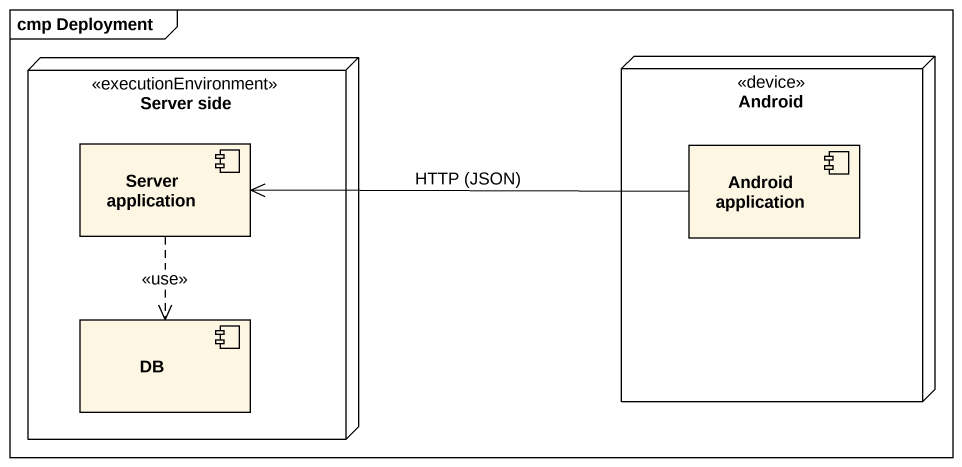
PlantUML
@startuml
mainframe cmp Deployment
node "Server side" as Server_side <<executionEnvironment>> {
  component "Server application" as Server_application
  component DB
}
node Android <<device>> {
  component "Android application" as Android_application
}
Server_application ..> DB : <<use>>
Android_application -left-> Server_application : HTTP (JSON)
@enduml
